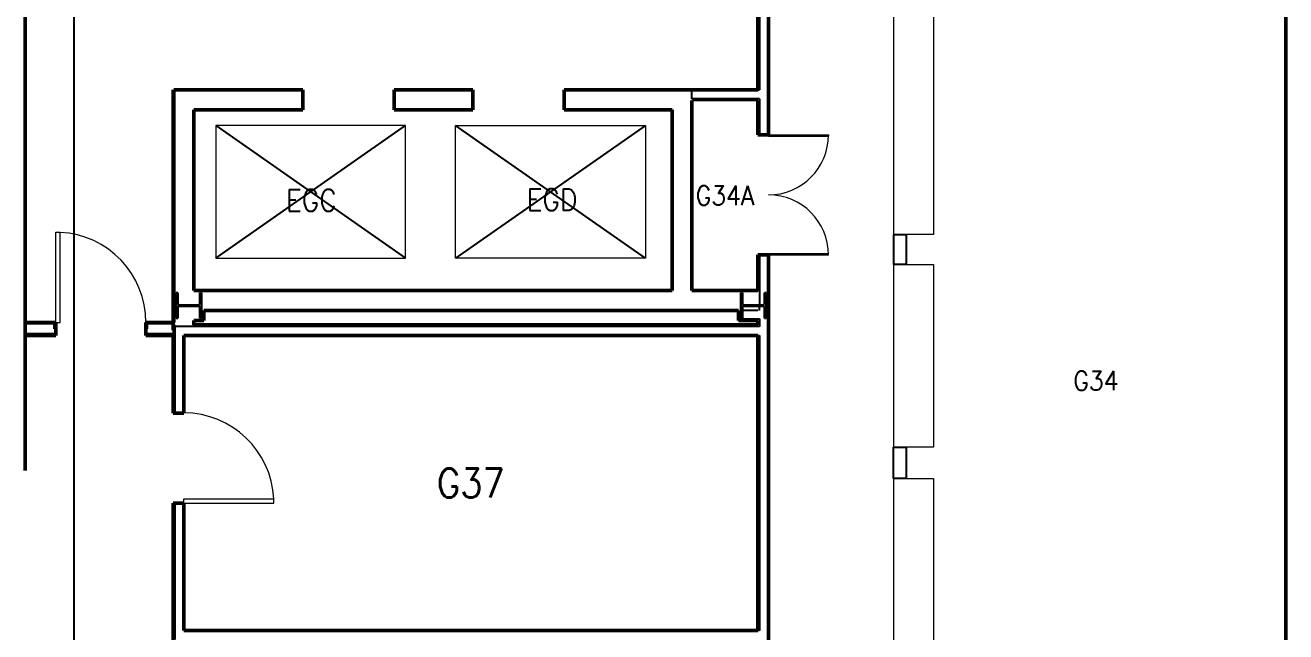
# Model space of a CAD drawing. Header units: inches. Extents: x -460 to 10305, y -938 to 5356.
# Drawn here: x 1936 to 2440, y 505 to 747 of the extents above; entities that cross this region are included whole.
import ezdxf
from ezdxf.enums import TextEntityAlignment as Align

# ---------------------------------------------------------------- set-up
doc = ezdxf.new("R2010")
doc.units = ezdxf.units.IN
doc.header["$MEASUREMENT"] = 0
doc.set_wipeout_variables(frame=1)
doc.layers.add('01-0263-G-DWG-BFP-ARCH$0$SP-CASE', color=11, linetype='Continuous', lineweight=13)
doc.layers.add('01-0263-G-DWG-BFP-ARCH$0$SP-COLUMNS', color=40, linetype='Continuous', lineweight=13)
for name, color, linetype in [('01-0263-G-DWG-BFP-ARCH$0$SP-DOOR', 5, 'Continuous'), ('01-0263-G-DWG-BFP-ARCH$0$SP-ELEVATOR', 112, 'Continuous'), ('01-0263-G-DWG-BFP-ARCH$0$SP-RMNO', 7, 'Continuous'), ('01-0263-G-DWG-BFP-ARCH$0$SP-ROOM', 7, 'Continuous'), ('01-0263-G-DWG-BFP-ARCH$0$SP-WALL', 7, 'Continuous'), ('T-Comm-Path', 40, 'Continuous')]:
    doc.layers.add(name, color=color, linetype=linetype)
doc.layers.get('01-0263-G-DWG-BFP-ARCH$0$SP-ROOM').off()
doc.styles.add('01-0263-G-DWG-BFP-ARCH$0$ROMANS', font='ROMANS.shx', dxfattribs={"width": 0.9})

# ---------------------------------------------------------------- blocks, each defined once
blk = doc.blocks.new('01-0263-G-DWG-BFP-ARCH$0$W-Wide Flange-Column - W10X60-V35-GROUND FLOOR - PROPOSED')
at = {"layer": '01-0263-G-DWG-BFP-ARCH$0$SP-COLUMNS', "lineweight": 9}
h = blk.add_hatch(dxfattribs=at)
h.set_pattern_fill('FP_46', color=256, style=0, pattern_type=2)
h.set_pattern_definition([(315, (87.028, 1518.4), (9.50352, 9.50352), []), (315, (101.428, 1518.4), (9.50352, 9.50352), [])])
h.paths.add_polyline_path([(-5.04, 4.43), (-0.91, 4.43), (-0.41, 4.23), (-0.21, 3.73), (-0.21, -3.74), (-0.41, -4.23), (-0.91, -4.43), (-5.04, -4.43), (-5.04, -5.11), (5.04, -5.11), (5.04, -4.43), (0.9, -4.43), (0.41, -4.23), (0.21, -3.74), (0.21, 3.73), (0.41, 4.23), (0.9, 4.43), (5.04, 4.43), (5.04, 5.11), (-5.04, 5.11)], flags=0)
at = {"layer": '01-0263-G-DWG-BFP-ARCH$0$SP-COLUMNS', "lineweight": 30}
for p, q in [((5.04, 5.11), (-5.04, 5.11)), ((-5.04, 5.11), (-5.04, 4.43)), ((5.04, 4.43), (5.04, 5.11)), ((-5.04, 4.43), (-0.91, 4.43)), ((-0.21, 3.73), (-0.21, -3.74)), ((0.21, -3.74), (0.21, 3.73)), ((0.9, 4.43), (5.04, 4.43)), ((-0.91, -4.43), (-5.04, -4.43)), ((-5.04, -4.43), (-5.04, -5.11)), ((5.04, -4.43), (0.9, -4.43)), ((5.04, -5.11), (5.04, -4.43)), ((-5.04, -5.11), (5.04, -5.11))]:
    blk.add_line(p, q, dxfattribs=at)
for centre, start, end in [((-0.91, 3.73), 0, 90), ((0.9, 3.73), 90, 180), ((-0.91, -3.74), 270, 0), ((0.9, -3.74), 180, 270)]:
    blk.add_arc(centre, 0.695, start, end, dxfattribs=at)
blk = doc.blocks.new('01-0263-G-DWG-BFP-ARCH$0$W-Wide Flange-Column - W10X60-V36-GROUND FLOOR - PROPOSED')
at = {"layer": '01-0263-G-DWG-BFP-ARCH$0$SP-COLUMNS', "lineweight": 9}
h = blk.add_hatch(dxfattribs=at)
h.set_pattern_fill('FP_47', color=256, style=0, pattern_type=2)
h.set_pattern_definition([(315, (87.028, 1292.4), (9.50352, 9.50352), []), (315, (101.428, 1292.4), (9.50352, 9.50352), [])])
h.paths.add_polyline_path([(-5.04, -4.43), (-5.04, -5.11), (5.04, -5.11), (5.04, -4.43), (0.9, -4.43), (0.41, -4.23), (0.21, -3.74), (0.21, 3.73), (0.41, 4.23), (0.9, 4.43), (5.04, 4.43), (5.04, 5.11), (-5.04, 5.11), (-5.04, 4.43), (-0.91, 4.43), (-0.41, 4.23), (-0.21, 3.73), (-0.21, -3.74), (-0.41, -4.23), (-0.91, -4.43)], flags=0)
at = {"layer": '01-0263-G-DWG-BFP-ARCH$0$SP-COLUMNS', "lineweight": 30}
for p, q in [((5.04, 5.11), (-5.04, 5.11)), ((-5.04, 5.11), (-5.04, 4.43)), ((5.04, 4.43), (5.04, 5.11)), ((-5.04, 4.43), (-0.91, 4.43)), ((-0.21, 3.73), (-0.21, -3.74)), ((0.21, -3.74), (0.21, 3.73)), ((0.9, 4.43), (5.04, 4.43)), ((-0.91, -4.43), (-5.04, -4.43)), ((-5.04, -4.43), (-5.04, -5.11)), ((5.04, -4.43), (0.9, -4.43)), ((5.04, -5.11), (5.04, -4.43)), ((-5.04, -5.11), (5.04, -5.11))]:
    blk.add_line(p, q, dxfattribs=at)
for centre, start, end in [((-0.91, 3.73), 0, 90), ((0.9, 3.73), 90, 180), ((-0.91, -3.74), 270, 0), ((0.9, -3.74), 180, 270)]:
    blk.add_arc(centre, 0.695, start, end, dxfattribs=at)
blk = doc.blocks.new('01-0263-G-DWG-BFP-ARCH$0$Single-Flush - 3_ x 7_ FR-313201-GROUND FLOOR - PROPOSED')
at = {"layer": '01-0263-G-DWG-BFP-ARCH$0$SP-DOOR', "lineweight": 20}
for p, q in [((16.25, 2.12), (16.25, 38.15)), ((18, 38.15), (16.25, 38.15)), ((18, 2.12), (18, 38.15)), ((18, 2.12), (16.25, 2.12))]:
    blk.add_line(p, q, dxfattribs=at)
at = {"layer": '01-0263-G-DWG-BFP-ARCH$0$SP-DOOR', "lineweight": 9}
blk.add_arc((18, 2.12), 36.07, 92.7812, 180, dxfattribs=at)
blk = doc.blocks.new('01-0263-G-DWG-BFP-ARCH$0$Double-Flush - 2_0_ x 6_8_ x 1_2_-316533-GROUND FLOOR - PROPOSED')
at = {"layer": '01-0263-G-DWG-BFP-ARCH$0$SP-DOOR', "lineweight": 20}
for p, q in [((-24, 26.13), (-23.5, 26.13)), ((-24, 2.13), (-24, 26.13)), ((-23.5, 2.13), (-23.5, 26.13)), ((23.5, 2.13), (23.5, 26.12)), ((24, 2.13), (24, 26.13)), ((-24, 2.13), (-23.5, 2.13)), ((24, 2.13), (23.5, 2.13))]:
    blk.add_line(p, q, dxfattribs=at)
at = {"layer": '01-0263-G-DWG-BFP-ARCH$0$SP-DOOR', "lineweight": 9}
for centre, start, end in [((-24, 2.13), 0, 90), ((24, 2.13), 90, 180)]:
    blk.add_arc(centre, 24, start, end, dxfattribs=at)
blk = doc.blocks.new('01-0263-G-DWG-BFP-ARCH$0$Elevator_Generic - Elevator_Generic-2490670-GROUND FLOOR - PROPOSED')
at = {"layer": '01-0263-G-DWG-BFP-ARCH$0$SP-ELEVATOR'}
for p, q in [((0, 53), (76, 0)), ((0, 0), (76, 53))]:
    blk.add_line(p, q, dxfattribs=at)
at = {"layer": '01-0263-G-DWG-BFP-ARCH$0$SP-ELEVATOR', "lineweight": 20}
for p, q in [((76, 53), (0, 53)), ((0, 53), (0, 0)), ((76, 0), (76, 53)), ((0, 0), (76, 0))]:
    blk.add_line(p, q, dxfattribs=at)
blk = doc.blocks.new('01-0263-G-DWG-BFP-ARCH$0$Elevator_Generic - Elevator_Generic-2490671-GROUND FLOOR - PROPOSED')
at = {"layer": '01-0263-G-DWG-BFP-ARCH$0$SP-ELEVATOR'}
for p, q in [((0, -53), (76, 0)), ((0, 0), (76, -53))]:
    blk.add_line(p, q, dxfattribs=at)
at = {"layer": '01-0263-G-DWG-BFP-ARCH$0$SP-ELEVATOR', "lineweight": 20}
for p, q in [((0, 0), (76, 0)), ((0, -53), (0, 0)), ((76, 0), (76, -53)), ((76, -53), (0, -53))]:
    blk.add_line(p, q, dxfattribs=at)
blk = doc.blocks.new('01-0263-G-DWG-BFP-ARCH$0$Single-Flush - 3_ x 7_ FR-4530846-GROUND FLOOR - PROPOSED')
at = {"layer": '01-0263-G-DWG-BFP-ARCH$0$SP-DOOR', "lineweight": 20}
for p, q in [((16.25, -2.62), (16.25, -38.65)), ((18, -2.62), (16.25, -2.62)), ((18, -2.62), (18, -38.65)), ((18, -38.65), (16.25, -38.65))]:
    blk.add_line(p, q, dxfattribs=at)
at = {"layer": '01-0263-G-DWG-BFP-ARCH$0$SP-DOOR', "lineweight": 9}
blk.add_arc((18, -2.62), 36.07, 180, 267.2188, dxfattribs=at)
blk = doc.blocks.new('01-0263-G-DWG-BFP-ARCH$0$FMGRM1')
at = {"style": '01-0263-G-DWG-BFP-ARCH$0$ROMANS', "width": 0.9}
for tag, p in [('RMAREA', (0, -0.2836)), ('DATA1', (0, -0.443)), ('DATA2', (0, -0.6024)), ('DATA3', (0, -0.7618)), ('DATA4', (0, -0.9213)), ('DATA5', (0, -1.0807))]:
    blk.add_attdef(tag, text='', height=0.1172, dxfattribs=at).set_placement(p, align=Align.CENTER)
at = {"linetype": 'Continuous'}
blk.add_wipeout([(-0.375, -0.125), (0.375, -0.125), (0.375, 0.125), (-0.375, 0.125)], dxfattribs=at)
at = {"layer": '01-0263-G-DWG-BFP-ARCH$0$SP-RMNO', "style": '01-0263-G-DWG-BFP-ARCH$0$ROMANS', "width": 0.9}
blk.add_attdef('RMNUMB', text='', height=0.16, dxfattribs=at).set_placement((0, 0), align=Align.MIDDLE)
blk = doc.blocks.new('01-0263-G-DWG-BFP-ARCH', base_point=(1295.16, 1352.86))
at = {"layer": '01-0263-G-DWG-BFP-ARCH$0$SP-CASE'}
for p, q in [((3578.22, 2110.24), (3578.22, 2013.24)), ((3594.22, 2110.24), (3594.22, 2013.24)), ((3594.22, 2013.24), (3578.22, 2013.24)), ((3578.22, 2001.24), (3594.22, 2001.24)), ((3578.22, 2001.24), (3578.22, 1928.24)), ((3594.22, 2001.24), (3594.22, 1928.24)), ((3594.22, 1928.24), (3578.22, 1928.24)), ((3578.22, 1915.74), (3594.22, 1915.74)), ((3578.22, 1915.74), (3578.22, 1818.74)), ((3594.22, 1915.74), (3594.22, 1818.74))]:
    blk.add_line(p, q, dxfattribs=at)
at = {"layer": '01-0263-G-DWG-BFP-ARCH$0$SP-WALL', "lineweight": 50}
for p, q in [((3735.16, 2185.49), (3735.16, 1724.11)), ((3230.69, 1918.86), (3230.69, 2127.86)), ((3528.16, 2053.17), (3528.16, 2119.99)), ((3523.91, 2114.86), (3523.91, 2071.11)), ((3289.91, 2071.11), (3289.91, 1978.11)), ((3290.16, 2071.11), (3290.16, 1978.11)), ((3341.85, 2071.11), (3290.16, 2071.11)), ((3341.85, 2063.11), (3341.85, 2071.11)), ((3409.85, 2071.11), (3378.35, 2071.11)), ((3378.35, 2071.11), (3378.35, 2063.11)), ((3409.85, 2063.11), (3409.85, 2071.11)), ((3523.91, 2071.11), (3446.35, 2071.11)), ((3446.35, 2071.11), (3446.35, 2063.11)), ((3523.91, 2066.86), (3523.91, 2053.11)), ((3298.16, 1990.86), (3298.16, 2063.11)), ((3298.16, 2063.11), (3341.85, 2063.11)), ((3378.35, 2063.11), (3409.85, 2063.11)), ((3446.35, 2063.11), (3489.53, 2063.11)), ((3489.53, 2063.11), (3489.53, 1990.86)), ((3523.91, 2053.11), (3528.16, 2053.11)), ((3528.16, 2005.11), (3523.91, 2005.11)), ((3523.91, 2005.11), (3523.91, 1990.86)), ((3528.16, 1724.11), (3528.16, 2005.11)), ((3489.53, 1990.86), (3298.16, 1990.86)), ((3523.91, 1990.86), (3497.53, 1990.86)), ((3302.16, 1982.86), (3516.16, 1982.86)), ((3302.16, 1978.86), (3302.16, 1982.86)), ((3516.16, 1982.86), (3516.16, 1978.86)), ((3242.92, 1978.11), (3230.69, 1978.11)), ((3242.92, 1972.86), (3242.92, 1978.11)), ((3290.16, 1978.11), (3278.92, 1978.11)), ((3278.92, 1978.11), (3278.92, 1972.86)), ((3298.16, 1977.11), (3298.16, 1978.86)), ((3298.16, 1978.86), (3302.16, 1978.86)), ((3516.16, 1978.86), (3523.91, 1978.86)), ((3523.91, 1978.86), (3523.91, 1977.11)), ((3230.69, 1972.86), (3242.92, 1972.86)), ((3278.92, 1972.86), (3289.91, 1972.86)), ((3290.16, 1977.11), (3289.91, 1977.11)), ((3289.91, 1977.11), (3289.91, 1974.99)), ((3289.91, 1974.99), (3290.16, 1974.99)), ((3289.91, 1972.86), (3289.91, 1941.86)), ((3290.16, 1974.99), (3290.16, 1977.11)), ((3294.16, 1941.86), (3294.16, 1972.86)), ((3294.16, 1972.86), (3523.91, 1972.86)), ((3523.91, 1977.11), (3298.16, 1977.11)), ((3523.91, 1972.86), (3523.91, 1854.86)), ((3289.91, 1941.86), (3294.16, 1941.86)), ((3294.16, 1905.86), (3289.91, 1905.86)), ((3289.91, 1905.86), (3289.91, 1850.61)), ((3294.16, 1854.86), (3294.16, 1905.86)), ((3523.91, 1854.86), (3294.16, 1854.86))]:
    blk.add_line(p, q, dxfattribs=at)
at = {"layer": '01-0263-G-DWG-BFP-ARCH$0$SP-WALL'}
for p, q in [((3524.53, 2115.49), (3524.53, 2071.11)), ((3497.53, 2067.49), (3497.53, 2071.11)), ((3523.91, 2071.11), (3524.53, 2071.11)), ((3524.53, 2067.49), (3497.53, 2067.49)), ((3523.91, 2066.86), (3497.53, 2066.86)), ((3524.53, 2067.49), (3524.53, 2053.11)), ((3578.22, 2013.24), (3583.22, 2013.24)), ((3578.22, 2013.24), (3578.22, 2001.24)), ((3583.22, 2013.24), (3583.22, 2001.24)), ((3524.53, 2005.11), (3524.53, 1985.07)), ((3583.22, 2001.24), (3578.22, 2001.24)), ((3524.53, 1990.86), (3523.91, 1990.86)), ((3516.78, 1982.86), (3516.78, 1979.49)), ((3517.05, 1982.86), (3516.78, 1982.86)), ((3523.91, 1982.86), (3517.73, 1982.86)), ((3524.53, 1982.86), (3524.53, 1984.65)), ((3290.16, 1978.11), (3290.16, 1977.11)), ((3516.78, 1979.49), (3523.91, 1979.49)), ((3523.91, 1979.49), (3524.53, 1979.49)), ((3524.53, 1979.49), (3524.53, 1976.49)), ((3242.3, 1977.49), (3230.69, 1977.49)), ((3242.92, 1973.49), (3230.69, 1973.49)), ((3242.3, 1975.49), (3242.3, 1977.49)), ((3242.3, 1975.49), (3242.92, 1975.49)), ((3278.92, 1975.49), (3279.55, 1975.49)), ((3289.91, 1973.49), (3278.92, 1973.49)), ((3279.55, 1977.49), (3279.55, 1975.49)), ((3290.16, 1977.49), (3279.55, 1977.49)), ((3289.91, 1974.99), (3289.91, 1972.86)), ((3524.53, 1976.49), (3290.16, 1976.49)), ((3290.53, 1976.49), (3290.53, 1941.86)), ((3298.16, 1976.49), (3298.16, 1977.11)), ((3523.91, 1972.86), (3524.53, 1972.86)), ((3524.53, 1972.86), (3524.53, 1854.86)), ((3578.22, 1928.24), (3583.22, 1928.24)), ((3578.22, 1915.74), (3578.22, 1928.24)), ((3583.22, 1928.24), (3583.22, 1915.74)), ((3583.22, 1915.74), (3578.22, 1915.74)), ((3290.53, 1905.86), (3290.53, 1851.24)), ((3524.53, 1854.86), (3523.91, 1854.86))]:
    blk.add_line(p, q, dxfattribs=at)
at = {"layer": '01-0263-G-DWG-BFP-ARCH$0$SP-COLUMNS'}
for name, p, rotation in [('01-0263-G-DWG-BFP-ARCH$0$W-Wide Flange-Column - W10X60-V36-GROUND FLOOR - PROPOSED', (3296.16, 1984.86), 89.9999999999999), ('01-0263-G-DWG-BFP-ARCH$0$W-Wide Flange-Column - W10X60-V35-GROUND FLOOR - PROPOSED', (3522.16, 1984.86), 89.99999999999987)]:
    blk.add_blockref(name, p, dxfattribs=dict(at, rotation=rotation))
at = {"layer": '01-0263-G-DWG-BFP-ARCH$0$SP-DOOR'}
for name, p, rotation in [('01-0263-G-DWG-BFP-ARCH$0$Single-Flush - 3_ x 7_ FR-4530846-GROUND FLOOR - PROPOSED', (3260.92, 1975.49), 180), ('01-0263-G-DWG-BFP-ARCH$0$Single-Flush - 3_ x 7_ FR-313201-GROUND FLOOR - PROPOSED', (3292.03, 1923.86), 269.9999999999999)]:
    blk.add_blockref(name, p, dxfattribs=dict(at, rotation=rotation))
at = {"layer": '01-0263-G-DWG-BFP-ARCH$0$SP-ELEVATOR', "lineweight": 20}
blk.add_blockref('01-0263-G-DWG-BFP-ARCH$0$Elevator_Generic - Elevator_Generic-2490670-GROUND FLOOR - PROPOSED', (3306.91, 2003.86), dxfattribs=at)
at = {"layer": '01-0263-G-DWG-BFP-ARCH$0$SP-ELEVATOR', "lineweight": 20, "rotation": 180}
blk.add_blockref('01-0263-G-DWG-BFP-ARCH$0$Elevator_Generic - Elevator_Generic-2490671-GROUND FLOOR - PROPOSED', (3478.91, 2003.86), dxfattribs=at)
at = {"layer": '01-0263-G-DWG-BFP-ARCH$0$SP-ROOM'}
ref = blk.add_blockref('01-0263-G-DWG-BFP-ARCH$0$FMGRM1', (3510.72, 2028.86), dxfattribs=dict(at, xscale=48, yscale=48, zscale=48))
ref.add_attrib('RMNUMB', 'G34A', dxfattribs={"layer": '01-0263-G-DWG-BFP-ARCH$0$SP-RMNO', "height": 7.68, "style": '01-0263-G-DWG-BFP-ARCH$0$ROMANS', "width": 0.9}).set_placement((3510.72, 2028.86), align=Align.MIDDLE)
ref = blk.add_blockref('01-0263-G-DWG-BFP-ARCH$0$FMGRM1', (3659.19, 1954.8), dxfattribs=dict(at, xscale=48, yscale=48, zscale=48))
ref.add_attrib('RMNUMB', 'G34', dxfattribs={"layer": '01-0263-G-DWG-BFP-ARCH$0$SP-RMNO', "height": 7.68, "style": '01-0263-G-DWG-BFP-ARCH$0$ROMANS', "width": 0.9}).set_placement((3659.19, 1954.8), align=Align.MIDDLE)
ref = blk.add_blockref('01-0263-G-DWG-BFP-ARCH$0$FMGRM1', (3409.03, 1913.86), dxfattribs=dict(at, xscale=72, yscale=72, zscale=72))
ref.add_attrib('RMNUMB', 'G37', dxfattribs={"layer": '01-0263-G-DWG-BFP-ARCH$0$SP-RMNO', "height": 11.52, "style": '01-0263-G-DWG-BFP-ARCH$0$ROMANS', "width": 0.9}).set_placement((3409.03, 1913.86), align=Align.MIDDLE)
at = {"layer": '01-0263-G-DWG-BFP-ARCH$0$SP-WALL', "lineweight": 50}
blk.add_line((3497.53, 1990.86), (3497.53, 2066.86), dxfattribs=at)
at = {"layer": '01-0263-G-DWG-BFP-ARCH$0$SP-DOOR', "rotation": 269.9999999999999}
blk.add_blockref('01-0263-G-DWG-BFP-ARCH$0$Double-Flush - 2_0_ x 6_8_ x 1_2_-316533-GROUND FLOOR - PROPOSED', (3526.03, 2029.11), dxfattribs=at)
at = {"layer": '01-0263-G-DWG-BFP-ARCH$0$SP-ROOM'}
ref = blk.add_blockref('01-0263-G-DWG-BFP-ARCH$0$FMGRM1', (3345.22, 2026.98), dxfattribs=dict(at, xscale=54, yscale=54, zscale=54))
ref.add_attrib('RMNUMB', 'EGC', dxfattribs={"layer": '01-0263-G-DWG-BFP-ARCH$0$SP-RMNO', "height": 8.64, "style": '01-0263-G-DWG-BFP-ARCH$0$ROMANS', "width": 0.9}).set_placement((3345.22, 2026.98), align=Align.MIDDLE)
ref = blk.add_blockref('01-0263-G-DWG-BFP-ARCH$0$FMGRM1', (3441.5, 2027.17), dxfattribs=dict(at, xscale=54, yscale=54, zscale=54))
ref.add_attrib('RMNUMB', 'EGD', dxfattribs={"layer": '01-0263-G-DWG-BFP-ARCH$0$SP-RMNO', "height": 8.64, "style": '01-0263-G-DWG-BFP-ARCH$0$ROMANS', "width": 0.9}).set_placement((3441.5, 2027.17), align=Align.MIDDLE)

msp = doc.modelspace()

# ---------------------------------------------------------------- block references
msp.add_blockref('01-0263-G-DWG-BFP-ARCH', (0.26, 3.26))

# ---------------------------------------------------------------- next in the draw order: linework, layer by layer
at = {"layer": 'T-Comm-Path'}
msp.add_lwpolyline([(2251.3, 949.26), (2251.3, 870.22), (2160.07, 870.22), (1955.23, 804.64), (1955.23, 445.69), (1988.12, 445.69), (1988.12, 49.62), (2010.15, 49.62), (2010.15, 23.52), (2126.12, 23.52), (2126.12, 87.57)], dxfattribs=at)

doc.saveas('drawing.dxf')
